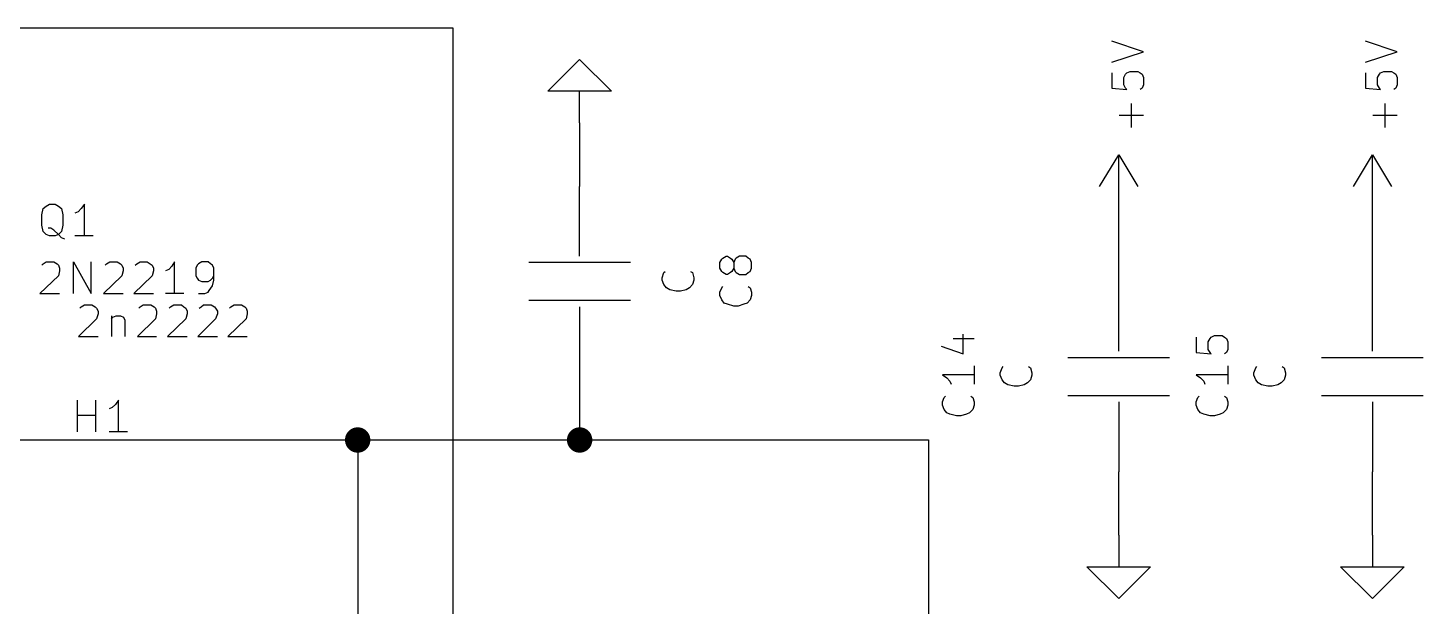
# Model space of a CAD drawing. Extents: x 0.4 to 11.3, y -7.9 to -0.4.
# Drawn here: x 6.63 to 8.83, y -3.062 to -2.15 of the extents above; entities that cross this region are included whole.
import ezdxf

# ---------------------------------------------------------------- set-up
doc = ezdxf.new("R2010")
doc.units = 0
doc.header["$MEASUREMENT"] = 0
for name, color, linetype in [('BLACK', 7, 'CONTINUOUS'), ('BLUE3', 171, 'CONTINUOUS'), ('CYAN2', 4, 'CONTINUOUS'), ('GREEN2', 3, 'CONTINUOUS'), ('RED2', 1, 'CONTINUOUS')]:
    doc.layers.add(name, color=color, linetype=linetype)

msp = doc.modelspace()

# ---------------------------------------------------------------- linework, layer by layer
at = {"layer": 'BLACK', "linetype": 'CONTINUOUS'}
for p, q in [((6.708, -2.787), (6.708, -2.737)), ((6.737, -2.787), (6.737, -2.737)), ((6.763, -2.749), (6.758, -2.751)), ((6.768, -2.744), (6.763, -2.749)), ((6.773, -2.737), (6.768, -2.744)), ((6.773, -2.787), (6.773, -2.737)), ((6.708, -2.761), (6.737, -2.761)), ((6.787, -2.787), (6.758, -2.787))]:
    msp.add_line(p, q, dxfattribs=at)
at = {"layer": 'BLUE3', "linetype": 'CONTINUOUS'}
for p, q in [((6.712, -2.592), (6.714, -2.59)), ((6.714, -2.59), (6.719, -2.587)), ((6.719, -2.587), (6.731, -2.587)), ((6.731, -2.587), (6.736, -2.59)), ((6.736, -2.59), (6.738, -2.592)), ((6.738, -2.592), (6.741, -2.597)), ((6.805, -2.592), (6.807, -2.59)), ((6.807, -2.59), (6.812, -2.587)), ((6.812, -2.587), (6.824, -2.587)), ((6.824, -2.587), (6.829, -2.59)), ((6.829, -2.59), (6.831, -2.592)), ((6.831, -2.592), (6.833, -2.597)), ((6.853, -2.592), (6.855, -2.59)), ((6.855, -2.59), (6.86, -2.587)), ((6.86, -2.587), (6.872, -2.587)), ((6.872, -2.587), (6.876, -2.59)), ((6.876, -2.59), (6.879, -2.592)), ((6.879, -2.592), (6.881, -2.597)), ((6.9, -2.592), (6.903, -2.59)), ((6.903, -2.59), (6.907, -2.587)), ((6.907, -2.587), (6.919, -2.587)), ((6.919, -2.587), (6.924, -2.59)), ((6.924, -2.59), (6.926, -2.592)), ((6.926, -2.592), (6.929, -2.597)), ((6.948, -2.592), (6.95, -2.59)), ((6.95, -2.59), (6.955, -2.587)), ((6.955, -2.587), (6.967, -2.587)), ((6.967, -2.587), (6.972, -2.59)), ((6.972, -2.59), (6.974, -2.592)), ((6.974, -2.592), (6.976, -2.597)), ((6.738, -2.609), (6.71, -2.637)), ((6.741, -2.601), (6.738, -2.609)), ((6.741, -2.597), (6.741, -2.601)), ((6.762, -2.604), (6.762, -2.637)), ((6.762, -2.609), (6.764, -2.606)), ((6.764, -2.606), (6.769, -2.604)), ((6.769, -2.604), (6.776, -2.604)), ((6.776, -2.604), (6.781, -2.606)), ((6.781, -2.606), (6.783, -2.611)), ((6.783, -2.611), (6.783, -2.637)), ((6.831, -2.609), (6.803, -2.637)), ((6.833, -2.601), (6.831, -2.609)), ((6.833, -2.597), (6.833, -2.601)), ((6.879, -2.609), (6.85, -2.637)), ((6.881, -2.601), (6.879, -2.609)), ((6.881, -2.597), (6.881, -2.601)), ((6.926, -2.609), (6.898, -2.637)), ((6.929, -2.601), (6.926, -2.609)), ((6.929, -2.597), (6.929, -2.601)), ((6.974, -2.609), (6.945, -2.637)), ((6.976, -2.601), (6.974, -2.609)), ((6.976, -2.597), (6.976, -2.601)), ((6.71, -2.637), (6.741, -2.637)), ((6.803, -2.637), (6.833, -2.637)), ((6.85, -2.637), (6.881, -2.637)), ((6.898, -2.637), (6.929, -2.637)), ((6.945, -2.637), (6.976, -2.637))]:
    msp.add_line(p, q, dxfattribs=at)
at = {"layer": 'CYAN2', "linetype": 'CONTINUOUS'}
for p, q in [((8.389, -2.188), (8.339, -2.171)), ((8.789, -2.188), (8.739, -2.171)), ((8.339, -2.204), (8.389, -2.188)), ((8.739, -2.204), (8.789, -2.188)), ((8.339, -2.221), (8.339, -2.245)), ((8.361, -2.223), (8.363, -2.221)), ((8.363, -2.221), (8.368, -2.219)), ((8.368, -2.219), (8.38, -2.219)), ((8.38, -2.219), (8.384, -2.221)), ((8.384, -2.221), (8.387, -2.223)), ((8.739, -2.221), (8.739, -2.245)), ((8.761, -2.223), (8.763, -2.221)), ((8.763, -2.221), (8.768, -2.219)), ((8.768, -2.219), (8.78, -2.219)), ((8.78, -2.219), (8.784, -2.221)), ((8.784, -2.221), (8.787, -2.223)), ((8.358, -2.228), (8.361, -2.223)), ((8.358, -2.24), (8.358, -2.228)), ((8.361, -2.245), (8.358, -2.24)), ((8.387, -2.223), (8.389, -2.228)), ((8.389, -2.24), (8.387, -2.245)), ((8.389, -2.228), (8.389, -2.24)), ((8.758, -2.228), (8.761, -2.223)), ((8.758, -2.24), (8.758, -2.228)), ((8.761, -2.245), (8.758, -2.24)), ((8.787, -2.223), (8.789, -2.228)), ((8.789, -2.24), (8.787, -2.245)), ((8.789, -2.228), (8.789, -2.24)), ((8.339, -2.245), (8.363, -2.247)), ((8.363, -2.247), (8.361, -2.245)), ((8.387, -2.245), (8.384, -2.247)), ((8.739, -2.245), (8.763, -2.247)), ((8.763, -2.247), (8.761, -2.245)), ((8.787, -2.245), (8.784, -2.247)), ((8.389, -2.288), (8.351, -2.288)), ((8.37, -2.307), (8.37, -2.269)), ((8.789, -2.288), (8.751, -2.288)), ((8.77, -2.307), (8.77, -2.269)), ((6.652, -2.445), (6.654, -2.435)), ((6.654, -2.435), (6.659, -2.431)), ((6.659, -2.431), (6.664, -2.428)), ((6.664, -2.428), (6.673, -2.428)), ((6.673, -2.428), (6.678, -2.431)), ((6.678, -2.431), (6.683, -2.435)), ((6.683, -2.435), (6.685, -2.445)), ((6.709, -2.44), (6.704, -2.442)), ((6.714, -2.435), (6.709, -2.44)), ((6.719, -2.428), (6.714, -2.435)), ((6.719, -2.478), (6.719, -2.428)), ((6.652, -2.461), (6.652, -2.445)), ((6.654, -2.471), (6.652, -2.461)), ((6.685, -2.461), (6.683, -2.471)), ((6.685, -2.445), (6.685, -2.461)), ((6.659, -2.476), (6.654, -2.471)), ((6.664, -2.478), (6.659, -2.476)), ((6.666, -2.466), (6.662, -2.466)), ((6.673, -2.478), (6.664, -2.478)), ((6.671, -2.469), (6.666, -2.466)), ((6.678, -2.476), (6.671, -2.469)), ((6.678, -2.476), (6.673, -2.478)), ((6.683, -2.471), (6.678, -2.476)), ((6.683, -2.481), (6.678, -2.476)), ((6.688, -2.483), (6.683, -2.481)), ((6.733, -2.478), (6.704, -2.478)), ((6.652, -2.524), (6.654, -2.522)), ((6.654, -2.522), (6.659, -2.519)), ((6.659, -2.519), (6.671, -2.519)), ((6.671, -2.519), (6.676, -2.522)), ((6.676, -2.522), (6.678, -2.524)), ((6.678, -2.524), (6.68, -2.529)), ((6.68, -2.529), (6.68, -2.533)), ((6.702, -2.569), (6.702, -2.519)), ((6.702, -2.519), (6.73, -2.569)), ((6.73, -2.569), (6.73, -2.519)), ((6.752, -2.524), (6.754, -2.522)), ((6.754, -2.522), (6.759, -2.519)), ((6.759, -2.519), (6.771, -2.519)), ((6.771, -2.519), (6.776, -2.522)), ((6.776, -2.522), (6.778, -2.524)), ((6.778, -2.524), (6.78, -2.529)), ((6.78, -2.529), (6.78, -2.533)), ((6.799, -2.524), (6.802, -2.522)), ((6.802, -2.522), (6.807, -2.519)), ((6.807, -2.519), (6.818, -2.519)), ((6.818, -2.519), (6.823, -2.522)), ((6.823, -2.522), (6.826, -2.524)), ((6.826, -2.524), (6.828, -2.529)), ((6.828, -2.529), (6.828, -2.533)), ((6.857, -2.526), (6.852, -2.531)), ((6.861, -2.519), (6.857, -2.526)), ((6.861, -2.569), (6.861, -2.519)), ((6.897, -2.524), (6.895, -2.529)), ((6.895, -2.529), (6.895, -2.541)), ((6.899, -2.522), (6.897, -2.524)), ((6.904, -2.519), (6.899, -2.522)), ((6.914, -2.519), (6.904, -2.519)), ((6.918, -2.522), (6.914, -2.519)), ((6.921, -2.524), (6.918, -2.522)), ((6.923, -2.529), (6.921, -2.524)), ((6.923, -2.548), (6.923, -2.529)), ((7.721, -2.52), (7.724, -2.515)), ((7.721, -2.529), (7.721, -2.52)), ((7.724, -2.534), (7.721, -2.529)), ((7.724, -2.515), (7.726, -2.513)), ((7.726, -2.513), (7.731, -2.51)), ((7.731, -2.51), (7.733, -2.51)), ((7.733, -2.51), (7.738, -2.513)), ((7.738, -2.513), (7.74, -2.515)), ((7.74, -2.515), (7.743, -2.52)), ((7.743, -2.529), (7.74, -2.534)), ((7.745, -2.515), (7.743, -2.52)), ((7.743, -2.52), (7.743, -2.529)), ((7.743, -2.529), (7.745, -2.534)), ((7.747, -2.513), (7.745, -2.515)), ((7.752, -2.51), (7.747, -2.513)), ((7.762, -2.51), (7.752, -2.51)), ((7.766, -2.513), (7.762, -2.51)), ((7.769, -2.515), (7.766, -2.513)), ((7.771, -2.52), (7.769, -2.515)), ((7.769, -2.534), (7.771, -2.529)), ((7.771, -2.529), (7.771, -2.52)), ((6.678, -2.541), (6.649, -2.569)), ((6.68, -2.533), (6.678, -2.541)), ((6.778, -2.541), (6.749, -2.569)), ((6.78, -2.533), (6.778, -2.541)), ((6.826, -2.541), (6.797, -2.569)), ((6.828, -2.533), (6.826, -2.541)), ((6.852, -2.531), (6.847, -2.533)), ((6.895, -2.541), (6.897, -2.545)), ((6.897, -2.545), (6.899, -2.548)), ((6.899, -2.548), (6.904, -2.55)), ((6.904, -2.55), (6.914, -2.55)), ((6.914, -2.55), (6.918, -2.548)), ((6.918, -2.548), (6.921, -2.545)), ((6.921, -2.545), (6.923, -2.541)), ((6.921, -2.557), (6.923, -2.548)), ((7.63, -2.544), (7.633, -2.536)), ((7.63, -2.548), (7.63, -2.544)), ((7.633, -2.555), (7.63, -2.548)), ((7.633, -2.536), (7.635, -2.534)), ((7.675, -2.534), (7.678, -2.536)), ((7.678, -2.536), (7.68, -2.544)), ((7.68, -2.548), (7.678, -2.555)), ((7.68, -2.544), (7.68, -2.548)), ((7.726, -2.536), (7.724, -2.534)), ((7.731, -2.539), (7.726, -2.536)), ((7.733, -2.539), (7.731, -2.539)), ((7.738, -2.536), (7.733, -2.539)), ((7.74, -2.534), (7.738, -2.536)), ((7.745, -2.534), (7.747, -2.536)), ((7.747, -2.536), (7.752, -2.539)), ((7.752, -2.539), (7.762, -2.539)), ((7.762, -2.539), (7.766, -2.536)), ((7.766, -2.536), (7.769, -2.534)), ((6.649, -2.569), (6.68, -2.569)), ((6.749, -2.569), (6.78, -2.569)), ((6.797, -2.569), (6.828, -2.569)), ((6.876, -2.569), (6.847, -2.569)), ((6.899, -2.569), (6.909, -2.569)), ((6.909, -2.569), (6.914, -2.567)), ((6.914, -2.567), (6.916, -2.564)), ((6.916, -2.564), (6.921, -2.557)), ((7.637, -2.56), (7.633, -2.555)), ((7.642, -2.563), (7.637, -2.56)), ((7.652, -2.565), (7.642, -2.563)), ((7.659, -2.565), (7.652, -2.565)), ((7.668, -2.563), (7.659, -2.565)), ((7.673, -2.56), (7.668, -2.563)), ((7.678, -2.555), (7.673, -2.56)), ((7.721, -2.567), (7.724, -2.56)), ((7.721, -2.572), (7.721, -2.567)), ((7.724, -2.579), (7.721, -2.572)), ((7.724, -2.56), (7.726, -2.558)), ((7.766, -2.558), (7.769, -2.56)), ((7.769, -2.56), (7.771, -2.567)), ((7.771, -2.572), (7.769, -2.579)), ((7.771, -2.567), (7.771, -2.572)), ((7.728, -2.584), (7.724, -2.579)), ((7.733, -2.586), (7.728, -2.584)), ((7.743, -2.589), (7.733, -2.586)), ((7.75, -2.589), (7.743, -2.589)), ((7.759, -2.586), (7.75, -2.589)), ((7.764, -2.584), (7.759, -2.586)), ((7.769, -2.579), (7.764, -2.584)), ((8.089, -2.64), (8.122, -2.64)), ((8.105, -2.664), (8.105, -2.633)), ((8.472, -2.638), (8.472, -2.662)), ((8.491, -2.645), (8.494, -2.64)), ((8.494, -2.64), (8.496, -2.638)), ((8.496, -2.638), (8.501, -2.635)), ((8.501, -2.635), (8.513, -2.635)), ((8.513, -2.635), (8.517, -2.638)), ((8.517, -2.638), (8.52, -2.64)), ((8.52, -2.64), (8.522, -2.645)), ((8.07, -2.652), (8.105, -2.664)), ((8.472, -2.662), (8.496, -2.664)), ((8.491, -2.657), (8.491, -2.645)), ((8.494, -2.662), (8.491, -2.657)), ((8.496, -2.664), (8.494, -2.662)), ((8.52, -2.662), (8.517, -2.664)), ((8.522, -2.657), (8.52, -2.662)), ((8.522, -2.645), (8.522, -2.657)), ((8.122, -2.683), (8.122, -2.712)), ((8.166, -2.686), (8.168, -2.684)), ((8.208, -2.684), (8.211, -2.686)), ((8.522, -2.683), (8.522, -2.712)), ((8.566, -2.686), (8.568, -2.684)), ((8.608, -2.684), (8.611, -2.686)), ((8.122, -2.697), (8.072, -2.697)), ((8.072, -2.697), (8.079, -2.702)), ((8.079, -2.702), (8.084, -2.707)), ((8.163, -2.694), (8.166, -2.686)), ((8.163, -2.698), (8.163, -2.694)), ((8.166, -2.705), (8.163, -2.698)), ((8.17, -2.71), (8.166, -2.705)), ((8.211, -2.705), (8.206, -2.71)), ((8.211, -2.686), (8.213, -2.694)), ((8.213, -2.698), (8.211, -2.705)), ((8.213, -2.694), (8.213, -2.698)), ((8.522, -2.697), (8.472, -2.697)), ((8.472, -2.697), (8.479, -2.702)), ((8.479, -2.702), (8.484, -2.707)), ((8.563, -2.694), (8.566, -2.686)), ((8.563, -2.698), (8.563, -2.694)), ((8.566, -2.705), (8.563, -2.698)), ((8.57, -2.71), (8.566, -2.705)), ((8.611, -2.705), (8.606, -2.71)), ((8.611, -2.686), (8.613, -2.694)), ((8.613, -2.698), (8.611, -2.705)), ((8.613, -2.694), (8.613, -2.698)), ((8.084, -2.707), (8.086, -2.712)), ((8.175, -2.713), (8.17, -2.71)), ((8.185, -2.715), (8.175, -2.713)), ((8.192, -2.715), (8.185, -2.715)), ((8.201, -2.713), (8.192, -2.715)), ((8.206, -2.71), (8.201, -2.713)), ((8.484, -2.707), (8.486, -2.712)), ((8.575, -2.713), (8.57, -2.71)), ((8.585, -2.715), (8.575, -2.713)), ((8.592, -2.715), (8.585, -2.715)), ((8.601, -2.713), (8.592, -2.715)), ((8.606, -2.71), (8.601, -2.713)), ((8.072, -2.74), (8.075, -2.733)), ((8.072, -2.745), (8.072, -2.74)), ((8.075, -2.752), (8.072, -2.745)), ((8.075, -2.733), (8.077, -2.731)), ((8.117, -2.731), (8.12, -2.733)), ((8.12, -2.733), (8.122, -2.74)), ((8.122, -2.745), (8.12, -2.752)), ((8.122, -2.74), (8.122, -2.745)), ((8.472, -2.74), (8.475, -2.733)), ((8.472, -2.745), (8.472, -2.74)), ((8.475, -2.752), (8.472, -2.745)), ((8.475, -2.733), (8.477, -2.731)), ((8.517, -2.731), (8.52, -2.733)), ((8.52, -2.733), (8.522, -2.74)), ((8.522, -2.745), (8.52, -2.752)), ((8.522, -2.74), (8.522, -2.745)), ((8.079, -2.757), (8.075, -2.752)), ((8.084, -2.759), (8.079, -2.757)), ((8.094, -2.762), (8.084, -2.759)), ((8.101, -2.762), (8.094, -2.762)), ((8.11, -2.759), (8.101, -2.762)), ((8.115, -2.757), (8.11, -2.759)), ((8.12, -2.752), (8.115, -2.757)), ((8.479, -2.757), (8.475, -2.752)), ((8.484, -2.759), (8.479, -2.757)), ((8.494, -2.762), (8.484, -2.759)), ((8.501, -2.762), (8.494, -2.762)), ((8.51, -2.759), (8.501, -2.762)), ((8.515, -2.757), (8.51, -2.759)), ((8.52, -2.752), (8.515, -2.757))]:
    msp.add_line(p, q, dxfattribs=at)
at = {"layer": 'GREEN2', "linetype": 'CONTINUOUS'}
for p, q in [((6.55, -2.15), (7.3, -2.15)), ((7.3, -2.15), (7.3, -3.15)), ((7.5, -2.3), (7.5, -2.4)), ((8.35, -2.55), (8.35, -2.45)), ((8.75, -2.55), (8.75, -2.45)), ((7.5, -2.7), (7.5, -2.8)), ((6.55, -2.8), (7.15, -2.8)), ((7.15, -2.8), (7.5, -2.8)), ((7.15, -2.8), (7.15, -3.4)), ((7.5, -2.8), (8.05, -2.8)), ((8.05, -2.8), (8.05, -3.65)), ((8.35, -2.95), (8.35, -2.85)), ((8.75, -2.95), (8.75, -2.85))]:
    msp.add_line(p, q, dxfattribs=at)
at = {"layer": 'GREEN2', "const_width": 0.02}
for points in [[(7.14, -2.8, 1), (7.16, -2.8, 1)], [(7.49, -2.8, 1), (7.51, -2.8, 1)]]:
    msp.add_lwpolyline(points, format="xyb", close=True, dxfattribs=at)
at = {"layer": 'RED2', "linetype": 'CONTINUOUS'}
for p, q in [((7.45, -2.25), (7.5, -2.2)), ((7.5, -2.2), (7.55, -2.25)), ((7.5, -2.25), (7.45, -2.25)), ((7.5, -2.3), (7.5, -2.25)), ((7.55, -2.25), (7.5, -2.25)), ((8.32, -2.4), (8.35, -2.35)), ((8.35, -2.45), (8.35, -2.35)), ((8.35, -2.35), (8.38, -2.4)), ((8.72, -2.4), (8.75, -2.35)), ((8.75, -2.45), (8.75, -2.35)), ((8.75, -2.35), (8.78, -2.4)), ((7.5, -2.51), (7.5, -2.4)), ((7.58, -2.52), (7.42, -2.52)), ((8.35, -2.66), (8.35, -2.55)), ((8.75, -2.66), (8.75, -2.55)), ((7.58, -2.58), (7.42, -2.58)), ((7.5, -2.59), (7.5, -2.7)), ((8.27, -2.67), (8.43, -2.67)), ((8.67, -2.67), (8.83, -2.67)), ((8.27, -2.73), (8.43, -2.73)), ((8.35, -2.74), (8.35, -2.85)), ((8.67, -2.73), (8.83, -2.73)), ((8.75, -2.74), (8.75, -2.85)), ((8.35, -2.95), (8.35, -3)), ((8.75, -2.95), (8.75, -3)), ((8.35, -3.05), (8.3, -3)), ((8.3, -3), (8.35, -3)), ((8.35, -3), (8.4, -3)), ((8.4, -3), (8.35, -3.05)), ((8.75, -3.05), (8.7, -3)), ((8.7, -3), (8.75, -3)), ((8.75, -3), (8.8, -3)), ((8.8, -3), (8.75, -3.05))]:
    msp.add_line(p, q, dxfattribs=at)

doc.saveas('drawing.dxf')
